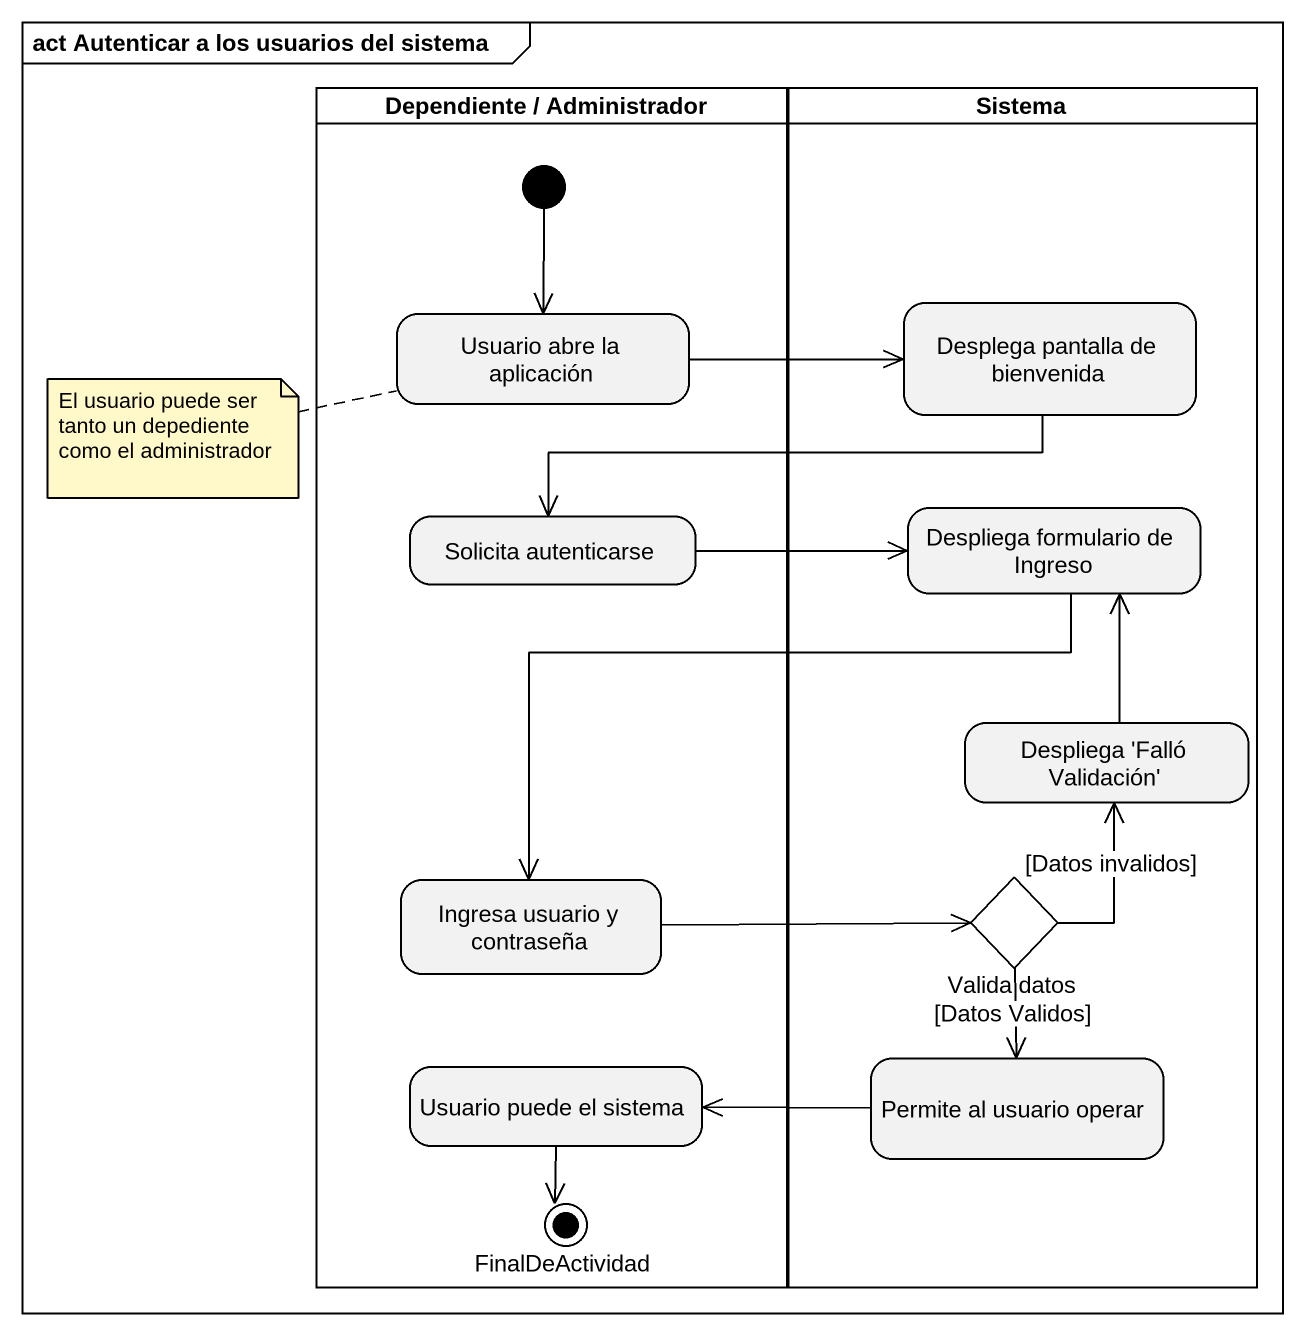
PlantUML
@startuml
mainframe act Autenticar a los usuarios del sistema
hide empty description
state "Dependiente / Administrador" as Dependiente_Administrador <<partition>> {
  state "Usuario abre la aplicación" as Usuario_abre_la_aplicación
  state "Solicita autenticarse" as Solicita_autenticarse
  state "Ingresa usuario y contraseña" as Ingresa_usuario_y_contraseña
  state "Usuario puede el sistema" as Usuario_puede_el_sistema
  state FinalDeActividad <<end>>
  [*] --> Usuario_abre_la_aplicación
}
state Sistema <<partition>> {
  state "Desplega pantalla de bienvenida" as Desplega_pantalla_de
  state "Despliega formulario de Ingreso" as Despliega_formulario_de
  state "Despliega 'Falló Validación'" as Despliega_Falló_Validación
  state "Valida datos" as Valida_datos <<choice>>
  state "Permite al usuario operar" as Permite_al_usuario_operar
}
Usuario_abre_la_aplicación -right-> Desplega_pantalla_de
Desplega_pantalla_de -left-> Solicita_autenticarse
Solicita_autenticarse -right-> Despliega_formulario_de
Despliega_formulario_de --> Ingresa_usuario_y_contraseña
Despliega_Falló_Validación -up-> Despliega_formulario_de
Ingresa_usuario_y_contraseña -right-> Valida_datos
Valida_datos -up-> Despliega_Falló_Validación : [Datos invalidos]
Valida_datos --> Permite_al_usuario_operar : [Datos Validos]
Usuario_puede_el_sistema --> FinalDeActividad
Permite_al_usuario_operar -left-> Usuario_puede_el_sistema
note left of Usuario_abre_la_aplicación : El usuario puede ser tanto un depediente como el administrador
@enduml
